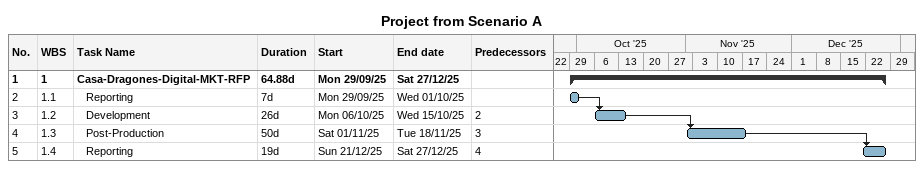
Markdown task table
Project from Scenario A

| ID | WBS | Task | Duration | Start | Finish | Predecessors |
|---|---|---|---|---|---|---|
| 1 | 1 | **Casa-Dragones-Digital-MKT-RFP** | 64.88d | 2025-09-29 | 2025-12-27 |  |
| 2 | 1.1 | Reporting | 7d | 2025-09-29 | 2025-10-01 |  |
| 3 | 1.2 | Development | 26d | 2025-10-06 | 2025-10-15 | 2 |
| 4 | 1.3 | Post-Production | 50d | 2025-11-01 | 2025-11-18 | 3 |
| 5 | 1.4 | Reporting | 19d | 2025-12-21 | 2025-12-27 | 4 |
